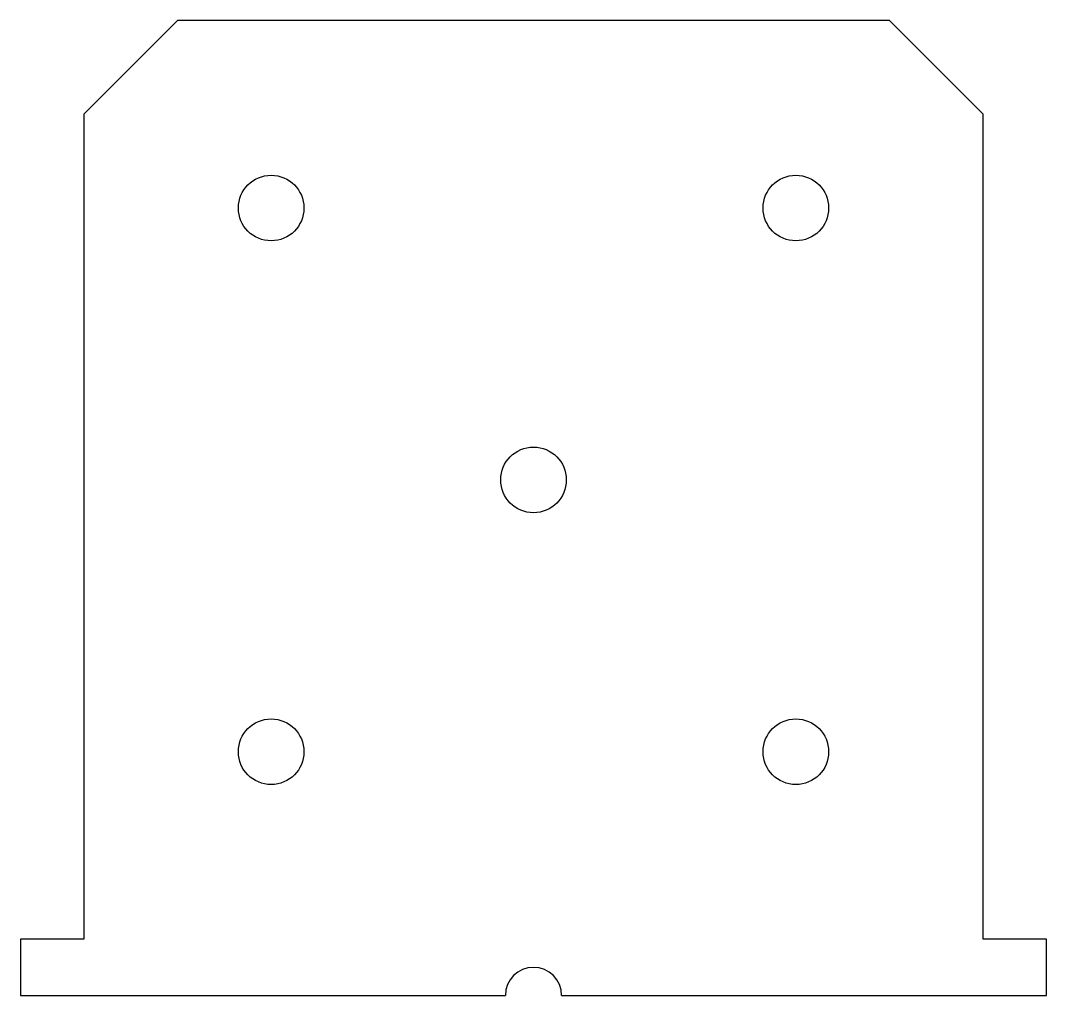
# Model space of a CAD drawing. Header units: inches. Extents: x -13.7 to 0, y 0.2 to 13.2.
import ezdxf

# ---------------------------------------------------------------- set-up
doc = ezdxf.new("R2010")
doc.units = ezdxf.units.IN
doc.header["$MEASUREMENT"] = 0

msp = doc.modelspace()

# ---------------------------------------------------------------- linework, layer by layer
at = {"color": 7, "linetype": 'Continuous', "lineweight": 25}
for p, q in [((-11.59375, 13.25), (-12.84375, 12)), ((-2.09375, 13.25), (-11.59375, 13.25)), ((-0.84375, 12), (-2.09375, 13.25)), ((-12.84375, 12), (-12.84375, 1)), ((-0.84375, 1), (-0.84375, 12)), ((-12.84375, 1), (-13.6875, 1)), ((-13.6875, 1), (-13.6875, 0.25)), ((0, 1), (-0.84375, 1)), ((0, 0.25), (0, 1)), ((-13.6875, 0.25), (-7.21875, 0.25)), ((-6.46875, 0.25), (0, 0.25))]:
    msp.add_line(p, q, dxfattribs=at)
for centre in [(-10.34375, 10.75), (-3.34375, 10.75), (-6.84375, 7.125), (-10.34375, 3.5), (-3.34375, 3.5)]:
    msp.add_circle(centre, 0.4375, dxfattribs=at)
msp.add_arc((-6.84375, 0.25), 0.375, 0, 180, dxfattribs=at)

doc.saveas('drawing.dxf')
